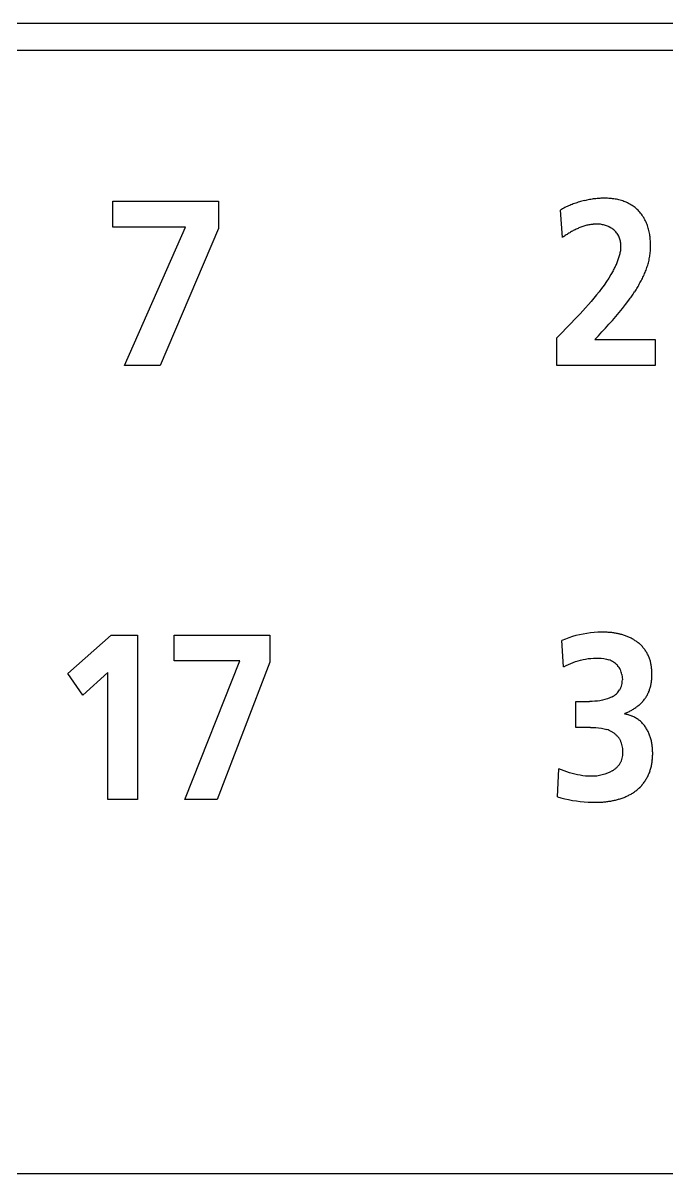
# Model space of a CAD drawing. Extents: x 168 to 388, y 259 to 356.
# Drawn here: x 300.75 to 307.8, y 282.37 to 294.97 of the extents above; entities that cross this region are included whole.
import ezdxf

# ---------------------------------------------------------------- set-up
doc = ezdxf.new("R2010")
doc.units = 0
doc.header["$MEASUREMENT"] = 0
doc.layers.get('0').update_dxf_attribs({"linetype": 'CONTINUOUS'})

msp = doc.modelspace()

# ---------------------------------------------------------------- linework, layer by layer
at = {"color": 7, "linetype": 'Continuous'}
for p, q in [((277.915, 294.966), (332.216, 294.966)), ((332.216, 294.666), (277.915, 294.666)), ((301.727, 292.733), (301.727, 293.017)), ((301.727, 293.017), (302.887, 293.017)), ((302.887, 293.017), (302.887, 292.718)), ((306.654, 292.62), (306.629, 292.919)), ((302.524, 292.733), (301.727, 292.733)), ((301.856, 291.217), (302.524, 292.733)), ((302.887, 292.718), (302.248, 291.217)), ((307.159, 292.174), (307.134, 292.136)), ((307.183, 292.213), (307.159, 292.174)), ((307.206, 292.252), (307.183, 292.213)), ((307.081, 292.061), (307.053, 292.025)), ((307.108, 292.098), (307.081, 292.061)), ((307.134, 292.136), (307.108, 292.098)), ((306.966, 291.919), (306.937, 291.884)), ((306.996, 291.954), (306.966, 291.919)), ((307.025, 291.989), (306.996, 291.954)), ((307.053, 292.025), (307.025, 291.989)), ((307.344, 291.885), (307.378, 291.931)), ((306.876, 291.816), (306.845, 291.782)), ((306.906, 291.85), (306.876, 291.816)), ((306.937, 291.884), (306.906, 291.85)), ((307.236, 291.754), (307.273, 291.797)), ((307.273, 291.797), (307.309, 291.841)), ((307.309, 291.841), (307.344, 291.885)), ((306.751, 291.683), (306.719, 291.65)), ((306.782, 291.716), (306.751, 291.683)), ((306.814, 291.749), (306.782, 291.716)), ((306.845, 291.782), (306.814, 291.749)), ((307.123, 291.627), (307.161, 291.669)), ((307.161, 291.669), (307.199, 291.711)), ((307.199, 291.711), (307.236, 291.754)), ((306.623, 291.552), (306.592, 291.519)), ((306.655, 291.585), (306.623, 291.552)), ((306.687, 291.617), (306.655, 291.585)), ((306.719, 291.65), (306.687, 291.617)), ((307.007, 291.501), (307.046, 291.543)), ((307.046, 291.543), (307.084, 291.585)), ((307.084, 291.585), (307.123, 291.627)), ((306.592, 291.217), (306.592, 291.519)), ((307.007, 291.501), (307.668, 291.501)), ((307.668, 291.501), (307.668, 291.217)), ((302.248, 291.217), (301.856, 291.217)), ((307.668, 291.217), (306.592, 291.217)), ((301.237, 287.844), (301.71, 288.267)), ((301.71, 288.267), (301.998, 288.267)), ((301.998, 288.267), (301.998, 286.467)), ((302.402, 287.983), (302.402, 288.267)), ((302.402, 288.267), (303.446, 288.267)), ((303.446, 288.267), (303.446, 287.968)), ((306.839, 288.27), (306.8, 288.26)), ((306.879, 288.278), (306.839, 288.27)), ((306.919, 288.285), (306.879, 288.278)), ((306.959, 288.29), (306.919, 288.285)), ((307, 288.294), (306.959, 288.29)), ((307.041, 288.297), (307, 288.294)), ((307.081, 288.298), (307.041, 288.297)), ((307.122, 288.298), (307.081, 288.298)), ((306.684, 288.223), (306.647, 288.208)), ((306.665, 287.919), (306.647, 288.208)), ((306.722, 288.237), (306.684, 288.223)), ((306.761, 288.249), (306.722, 288.237)), ((306.8, 288.26), (306.761, 288.249)), ((306.963, 288.011), (306.991, 288.013)), ((306.991, 288.013), (307.02, 288.014)), ((307.02, 288.014), (307.048, 288.014)), ((307.048, 288.014), (307.077, 288.012)), ((307.077, 288.012), (307.105, 288.009)), ((303.119, 287.983), (302.402, 287.983)), ((302.518, 286.467), (303.119, 287.983)), ((303.446, 287.968), (302.871, 286.467)), ((306.666, 287.919), (306.692, 287.933)), ((306.692, 287.933), (306.717, 287.945)), ((306.717, 287.945), (306.743, 287.956)), ((306.743, 287.956), (306.77, 287.967)), ((306.77, 287.967), (306.796, 287.976)), ((306.796, 287.976), (306.824, 287.985)), ((306.824, 287.985), (306.851, 287.992)), ((306.851, 287.992), (306.879, 287.998)), ((306.879, 287.998), (306.906, 288.004)), ((306.906, 288.004), (306.935, 288.008)), ((306.935, 288.008), (306.963, 288.011)), ((307.105, 288.009), (307.133, 288.003)), ((307.133, 288.003), (307.16, 287.995)), ((301.399, 287.609), (301.237, 287.844)), ((301.673, 287.857), (301.399, 287.609)), ((301.673, 286.467), (301.673, 287.857)), ((307.303, 287.834), (307.307, 287.805)), ((307.307, 287.805), (307.308, 287.777)), ((306.8, 287.256), (306.8, 287.54)), ((306.8, 287.54), (306.948, 287.54)), ((306.977, 287.54), (306.948, 287.54)), ((307.005, 287.542), (306.977, 287.54)), ((307.034, 287.544), (307.005, 287.542)), ((307.062, 287.548), (307.034, 287.544)), ((307.09, 287.553), (307.062, 287.548)), ((307.117, 287.56), (307.09, 287.553)), ((307.145, 287.568), (307.117, 287.56)), ((307.171, 287.579), (307.145, 287.568)), ((307.197, 287.592), (307.171, 287.579)), ((306.958, 287.256), (306.8, 287.256)), ((306.958, 287.256), (306.988, 287.256)), ((306.988, 287.256), (307.018, 287.254)), ((307.018, 287.254), (307.048, 287.251)), ((307.048, 287.251), (307.078, 287.246)), ((307.078, 287.246), (307.108, 287.24)), ((307.108, 287.24), (307.137, 287.232)), ((306.596, 286.496), (306.614, 286.802)), ((306.642, 286.791), (306.614, 286.802)), ((306.67, 286.779), (306.642, 286.791)), ((306.699, 286.769), (306.67, 286.779)), ((306.728, 286.76), (306.699, 286.769)), ((306.757, 286.751), (306.728, 286.76)), ((307.144, 286.753), (307.115, 286.743)), ((307.171, 286.766), (307.144, 286.753)), ((307.198, 286.781), (307.171, 286.766)), ((306.786, 286.743), (306.757, 286.751)), ((306.815, 286.737), (306.786, 286.743)), ((306.845, 286.731), (306.815, 286.737)), ((306.876, 286.726), (306.845, 286.731)), ((306.906, 286.723), (306.876, 286.726)), ((306.936, 286.721), (306.906, 286.723)), ((306.966, 286.72), (306.936, 286.721)), ((306.996, 286.721), (306.966, 286.72)), ((307.027, 286.723), (306.996, 286.721)), ((307.056, 286.728), (307.027, 286.723)), ((307.086, 286.735), (307.056, 286.728)), ((307.115, 286.743), (307.086, 286.735)), ((301.998, 286.467), (301.673, 286.467)), ((302.871, 286.467), (302.518, 286.467)), ((306.596, 286.496), (306.636, 286.484)), ((306.636, 286.484), (306.677, 286.473)), ((306.677, 286.473), (306.72, 286.465)), ((306.72, 286.465), (306.762, 286.457)), ((306.762, 286.457), (306.805, 286.451)), ((306.805, 286.451), (306.847, 286.446)), ((306.847, 286.446), (306.89, 286.442)), ((306.89, 286.442), (306.933, 286.439)), ((306.933, 286.439), (306.977, 286.437)), ((306.977, 286.437), (307.02, 286.436)), ((307.02, 286.436), (307.063, 286.437)), ((387.315, 282.367), (270.365, 282.367))]:
    msp.add_line(p, q, dxfattribs=at)
for centre, radius, start, end in [((307.121, 292.047), 1.001, 116.1992, 119.4445), ((307.125, 292.04), 1.01, 112.9731, 116.1915), ((307.128, 292.033), 1.017, 109.7822, 112.9766), ((307.127, 292.035), 1.015, 106.5827, 109.7837), ((307.124, 292.045), 1.004, 103.3496, 106.585), ((307.12, 292.063), 0.985, 100.0525, 103.3502), ((307.115, 292.09), 0.958, 96.6657, 100.0558), ((307.112, 292.119), 0.929, 93.1989, 96.6613), ((307.109, 292.174), 0.874, 89.5064, 93.2223), ((307.11, 292.284), 0.764, 85.278, 89.53), ((307.119, 292.388), 0.66, 80.3552, 85.2789), ((307.133, 292.471), 0.576, 74.7131, 80.3584), ((307.151, 292.537), 0.507, 68.3051, 74.7176), ((307.171, 292.589), 0.452, 61.0985, 68.2953), ((307.19, 292.621), 0.414, 53.253, 61.1011), ((307.199, 292.634), 0.399, 45.0891, 53.2363), ((307.196, 292.632), 0.401, 36.9411, 45.036), ((307.181, 292.62), 0.421, 29.2037, 36.919), ((307.142, 292.599), 0.465, 22.2194, 29.208), ((307.173, 291.933), 0.86, 117.8655, 120.9098), ((307.125, 292.023), 0.758, 114.4157, 117.8695), ((307.088, 292.106), 0.667, 110.4976, 114.4192), ((307.06, 292.18), 0.589, 106.0528, 110.4997), ((307.042, 292.244), 0.522, 101.0403, 106.0584), ((307.032, 292.29), 0.474, 95.4912, 101.0118), ((307.027, 292.355), 0.41, 89.185, 95.5897), ((307.028, 292.428), 0.337, 81.4026, 89.1744), ((307.032, 292.453), 0.311, 72.9334, 81.348), ((307.041, 292.483), 0.28, 63.6091, 72.9644), ((307.055, 292.511), 0.248, 53.07, 63.6178), ((307.07, 292.531), 0.224, 41.334, 53.0438), ((307.078, 292.538), 0.213, 29.1903, 41.2658), ((307.089, 292.577), 0.523, 15.9957, 22.2135), ((307.013, 292.556), 0.602, 10.5837, 15.9825), ((307.279, 291.762), 1.062, 123.5578, 126.0599), ((307.232, 291.835), 0.974, 120.9147, 123.6003), ((307.071, 292.535), 0.22, 17.1978, 29.1116), ((307.044, 292.527), 0.248, 6.5784, 17.1422), ((307.001, 292.522), 0.291, 357.588, 6.5767), ((306.887, 292.532), 0.73, 6.1349, 10.5881), ((306.854, 292.528), 0.763, 1.94, 6.1998), ((306.874, 292.528), 0.743, 357.5705, 1.9424), ((306.835, 292.542), 0.459, 344.5477, 350.2528), ((306.936, 292.525), 0.357, 350.2414, 357.575), ((306.931, 292.524), 0.686, 348.2732, 353.0109), ((306.903, 292.527), 0.714, 353.0201, 357.5745), ((306.418, 292.697), 0.905, 333.4806, 336.3719), ((306.6, 292.617), 0.706, 336.3685, 340.0739), ((306.721, 292.573), 0.577, 340.0756, 344.6064), ((306.753, 292.569), 0.87, 340.2479, 343.9839), ((306.858, 292.539), 0.761, 343.9804, 348.2501), ((306.271, 292.769), 1.069, 331.0528, 333.5011), ((306.428, 292.709), 1.224, 331.2543, 333.9093), ((306.553, 292.648), 1.085, 333.9088, 336.9031), ((306.659, 292.603), 0.97, 336.9027, 340.2536), ((306.112, 292.891), 1.589, 326.8934, 328.9382), ((306.274, 292.793), 1.399, 328.9332, 331.2557), ((305.708, 293.164), 2.076, 323.5522, 325.1175), ((305.923, 293.014), 1.814, 325.1145, 326.8938), ((307.098, 287.479), 0.819, 85.5114, 88.3554), ((307.102, 287.53), 0.768, 82.456, 85.4852), ((307.104, 287.543), 0.755, 79.3778, 82.4585), ((307.114, 287.595), 0.702, 76.0789, 79.3904), ((307.127, 287.651), 0.644, 72.4548, 76.0813), ((307.145, 287.706), 0.586, 68.4878, 72.4566), ((307.164, 287.755), 0.534, 64.1332, 68.4913), ((307.186, 287.8), 0.484, 59.3264, 64.1349), ((307.207, 287.835), 0.442, 54.066, 59.3216), ((307.226, 287.862), 0.41, 48.3954, 54.0693), ((307.241, 287.879), 0.387, 42.3681, 48.3711), ((307.249, 287.886), 0.376, 36.1947, 42.3722), ((307.25, 287.887), 0.375, 29.9558, 36.1557), ((307.238, 287.88), 0.389, 23.9861, 29.9614), ((307.22, 287.872), 0.408, 18.2667, 23.9621), ((307.074, 287.74), 0.27, 65.3271, 71.3796), ((307.089, 287.773), 0.233, 58.3287, 65.3242), ((307.104, 287.796), 0.205, 50.5519, 58.323), ((307.113, 287.808), 0.19, 41.9801, 50.5553), ((307.115, 287.81), 0.187, 33.2096, 41.9192), ((307.11, 287.807), 0.193, 24.7268, 33.1625), ((307.094, 287.799), 0.212, 17.027, 24.7329), ((307.183, 287.86), 0.448, 13.0765, 18.2676), ((307.14, 287.85), 0.491, 8.3462, 13.0782), ((307.085, 287.842), 0.547, 4.0999, 8.3471), ((307.058, 287.789), 0.249, 10.4481, 17.0003), ((307.04, 287.778), 0.268, 353.6198, 359.6945), ((307.143, 287.824), 0.488, 347.7073, 352.4672), ((307.083, 287.832), 0.549, 352.4657, 356.698), ((307.016, 287.837), 0.616, 0.3281, 4.1011), ((307.005, 287.836), 0.627, 356.6966, 0.4035), ((307.104, 287.777), 0.207, 312.3164, 320.2043), ((307.116, 287.767), 0.19, 320.215, 328.7962), ((307.117, 287.767), 0.19, 328.8027, 337.3988), ((307.111, 287.769), 0.196, 337.4453, 345.788), ((307.098, 287.772), 0.21, 345.8252, 353.6055), ((307.243, 287.795), 0.385, 330.5814, 336.6284), ((307.225, 287.803), 0.404, 336.6476, 342.4046), ((307.192, 287.813), 0.439, 342.403, 347.7029), ((307.068, 287.823), 0.265, 299.0805, 305.2303), ((307.088, 287.795), 0.231, 305.2259, 312.2906), ((307.195, 287.845), 0.454, 307.4701, 312.5949), ((307.224, 287.814), 0.411, 312.6089, 318.262), ((307.243, 287.796), 0.385, 318.2653, 324.3864), ((307.25, 287.791), 0.377, 324.3912, 330.5575), ((307.057, 288.064), 0.713, 292.6261, 295.7856), ((307.28, 287.045), 0.36, 74.9131, 81.7758), ((307.052, 288.075), 0.725, 295.7415, 298.9496), ((307.28, 287.047), 0.357, 68.0302, 74.9442), ((307.119, 287.954), 0.587, 298.9435, 302.905), ((307.16, 287.89), 0.51, 302.914, 307.4705), ((307.292, 287.076), 0.326, 60.4759, 68.0403), ((307.296, 287.083), 0.318, 52.7086, 60.4412), ((307.293, 287.08), 0.322, 45.0165, 52.6755), ((307.283, 287.07), 0.336, 37.6565, 44.9988), ((307.262, 287.054), 0.363, 30.7269, 37.6568), ((307.031, 286.907), 0.342, 66.888, 71.9636), ((307.05, 286.952), 0.293, 60.9621, 66.887), ((307.069, 286.986), 0.254, 54.1362, 60.967), ((307.083, 287.005), 0.23, 46.5777, 54.1163), ((307.094, 287.016), 0.215, 38.4701, 46.5418), ((307.093, 287.015), 0.217, 30.4533, 38.4745), ((307.231, 287.035), 0.399, 24.5465, 30.727), ((307.192, 287.017), 0.442, 18.967, 24.5469), ((307.145, 287.001), 0.492, 13.9492, 18.9714), ((307.082, 287.009), 0.229, 22.8028, 30.4034), ((307.063, 287.001), 0.249, 15.8294, 22.7907), ((307.012, 286.987), 0.303, 10.0775, 15.8187), ((306.968, 286.978), 0.347, 5.1807, 10.1837), ((306.985, 286.98), 0.33, 359.9145, 5.1806), ((307.092, 286.988), 0.547, 9.4087, 13.9519), ((307.045, 286.98), 0.594, 5.2619, 9.4147), ((306.977, 286.974), 0.663, 1.5242, 5.2486), ((307.109, 286.972), 0.206, 328.3742, 336.792), ((307.115, 286.969), 0.199, 336.7876, 345.4992), ((307.103, 286.972), 0.211, 345.6912, 353.9114), ((307.032, 286.979), 0.283, 353.9026, 0.044), ((307.013, 286.964), 0.627, 350.7077, 354.647), ((306.953, 286.969), 0.686, 354.6454, 358.2421), ((306.896, 286.971), 0.744, 358.2291, 1.5474), ((307.035, 287.047), 0.312, 301.3988, 306.9641), ((307.058, 287.017), 0.275, 306.9598, 313.2857), ((307.08, 286.993), 0.242, 313.279, 320.4572), ((307.097, 286.979), 0.22, 320.4943, 328.374), ((307.158, 286.929), 0.477, 336.5077, 341.6811), ((307.115, 286.943), 0.522, 341.6812, 346.4086), ((307.065, 286.955), 0.574, 346.4065, 350.7102), ((307.191, 286.914), 0.44, 314.1163, 319.7224), ((307.196, 286.91), 0.434, 319.7181, 325.4012), ((307.194, 286.911), 0.436, 325.4323, 331.0892), ((307.177, 286.921), 0.456, 331.0842, 336.4972), ((307.098, 287.067), 0.621, 290.5527, 294.5311), ((307.119, 287.02), 0.569, 294.5297, 298.8681), ((307.142, 286.978), 0.522, 298.8666, 303.5979), ((307.162, 286.949), 0.486, 303.607, 308.6915), ((307.18, 286.926), 0.457, 308.6882, 314.0902), ((307.022, 287.405), 0.969, 272.4139, 274.9616), ((307.027, 287.343), 0.906, 274.9698, 277.6933), ((307.033, 287.303), 0.866, 277.6948, 280.5464), ((307.044, 287.245), 0.807, 280.5332, 283.5922), ((307.059, 287.181), 0.741, 283.593, 286.9235), ((307.077, 287.121), 0.679, 286.9196, 290.5551)]:
    msp.add_arc(centre, radius, start, end, dxfattribs=at)

doc.saveas('drawing.dxf')
